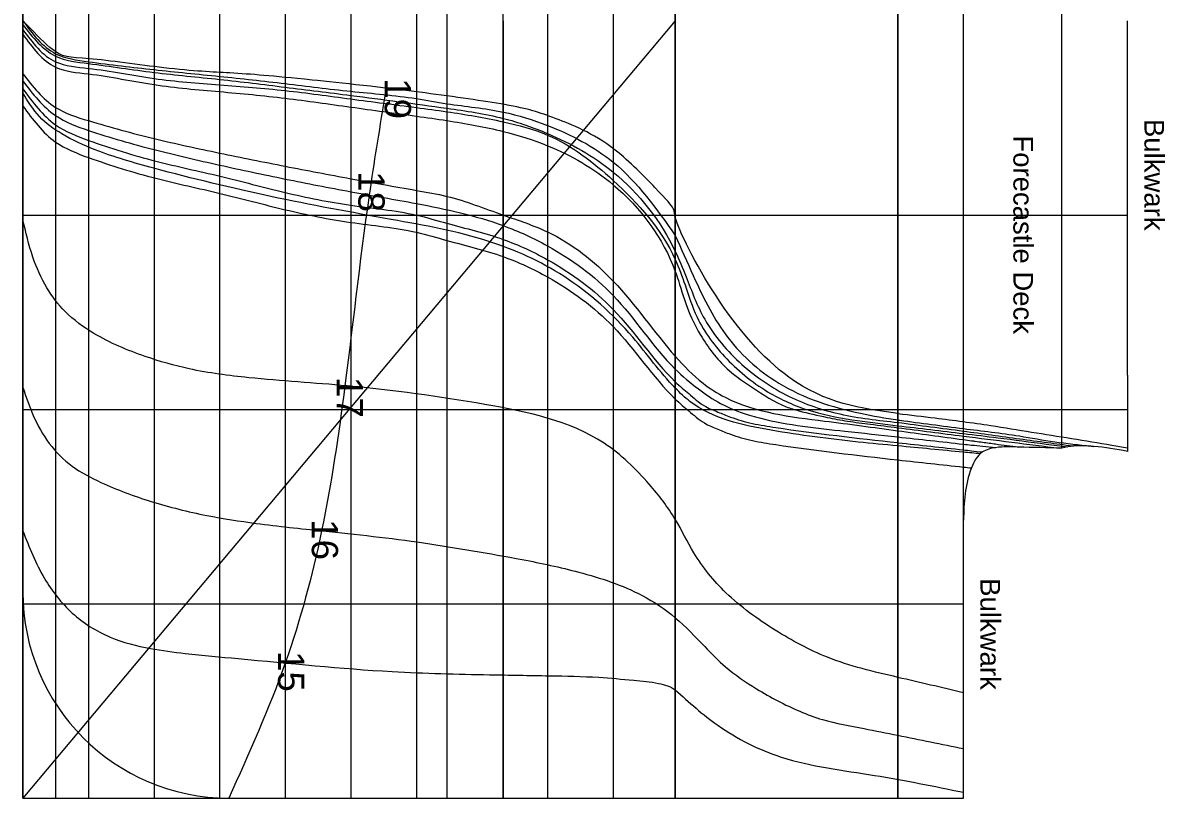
# Model space of a CAD drawing. Header units: inches. Extents: x 2352 to 5451, y 15 to 423.
# Drawn here: x 5434.08 to 5451.49, y 22.02 to 33.84 of the extents above; entities that cross this region are included whole.
import ezdxf

# ---------------------------------------------------------------- set-up
doc = ezdxf.new("R2010")
doc.units = ezdxf.units.IN
doc.header["$MEASUREMENT"] = 0
doc.styles.get("Standard").update_dxf_attribs({"font": 'arial.ttf'})

msp = doc.modelspace()

# ---------------------------------------------------------------- linework, layer by layer
at = {"lineweight": 5}
for p, q in [((5434.07563411803, 22.02173990206189), (5434.07563411803, 45.72173990206171)), ((5434.075634118029, 45.72173990206171), (5434.075634118029, 22.02173990206189)), ((5434.575634118029, 45.72173990206171), (5434.575634118029, 22.02173990206189)), ((5435.075634118029, 45.72173990206171), (5435.075634118029, 22.02173990206371)), ((5436.075634118029, 45.72173990206171), (5436.075634118029, 22.02173990206189)), ((5437.075634118029, 45.72173990206171), (5437.075634118029, 22.02173990206189)), ((5438.075634118029, 45.72173990206171), (5438.075634118029, 22.02173990206189)), ((5439.075634118029, 45.72173990206171), (5439.075634118029, 22.02173990206189)), ((5440.075634118029, 45.72173990206171), (5440.075634118029, 22.02173990206189)), ((5440.541234118031, 45.72173990205989), (5440.541234118031, 22.02173990206189)), ((5441.40023411803, 22.02173990206189), (5441.40023411803, 45.72173990206262)), ((5442.075634118029, 45.72173990206171), (5442.075634118029, 22.02173990206189)), ((5443.075634118029, 45.72173990206171), (5443.075634118029, 22.02173990206189)), ((5444.022634118029, 22.02173990206189), (5444.022634118029, 45.72173990206171)), ((5444.022634118031, 45.72173990206262), (5444.022634118031, 22.0217399020628)), ((5447.415634118029, 22.02173990206189), (5447.415634118029, 45.72173990206171)), ((5447.415634118029, 45.72173990206171), (5447.415634118029, 22.0217399020628)), ((5448.415634118029, 22.0217399020628), (5448.415634118029, 45.72173990206171)), ((5434.075634118029, 42.58173990206229), (5434.075634118029, 25.16173990206131)), ((5449.915634118029, 27.35452783005326), (5449.915634118029, 42.55255399316298)), ((5444.022634118029, 33.87173990206225), (5434.075634118029, 22.02173990206189)), ((5434.07563411803, 33.06451068348247), (5434.07563411803, 33.87173990206498)), ((5440.541234118028, 33.87173990206225), (5440.541234118028, 22.02173990206189)), ((5441.400234118029, 33.87173990205861), (5441.400234118029, 22.02173990206189)), ((5450.915634118029, 28.46661210633534), (5450.915634118029, 33.87173990206316)), ((5434.075634118029, 30.90923990206534), (5450.915634118029, 30.90923990206353)), ((5450.915634118029, 28.46661210633534), (5450.915634118029, 27.30793123039053)), ((5434.075634118029, 27.94673990206389), (5450.915634118029, 27.94673990206662)), ((5434.075634118029, 25.16173990206222), (5434.075634118029, 22.02173990206189)), ((5434.075634118029, 24.98423990206516), (5448.415634118029, 24.98423990206516)), ((5434.075634118029, 22.02173990206189), (5437.215634118029, 22.0217399020628)), ((5437.075634118029, 22.02486247379034), (5437.075634118029, 22.0217399020628)), ((5437.215634118029, 22.02173990206189), (5444.022634118029, 22.02173990206189)), ((5437.215634118029, 22.0217399020628), (5447.415634118029, 22.02173990206189)), ((5440.541234118031, 22.0217399020628), (5441.40023411803, 22.02173990206189)), ((5447.415634118029, 22.0217399020628), (5448.415634118029, 22.0217399020628))]:
    msp.add_line(p, q, dxfattribs=at)
msp.add_arc((5437.215634118029, 25.16173990206222), 3.14, 180, 270, dxfattribs=at)
for points, knots in [([(5447.415634118029, 27.88573990206238), (5446.861115351258, 27.96035207335877), (5445.915180355332, 28.08763047795197), (5444.6038675888, 29.59753500141938), (5443.860803673035, 31.11862815731343), (5444.123553063775, 30.90773751953635), (5442.983515261261, 32.08264134518209), (5442.034574170415, 32.44408874225406), (5441.695057284629, 32.5629636010815), (5439.952259563901, 32.8135124410917), (5438.057693794173, 33.01410386485419), (5437.368241871814, 33.07418716521239), (5436.455558182391, 33.11034360280042), (5434.841924252662, 33.34520889356077), (5434.641806291309, 33.28121962025467), (5434.224667252623, 33.71629763062516), (5434.075634118029, 33.87173990206134)], [-2.481290323305853, -2.481290323305853, -2.481290323305853, -2.481290323305853, 0, 1.751459752110449, 3.414637076677891, 4.761142450284147, 5.312590851956527, 6.146331110468075, 7.163641657159325, 7.980453016751869, 9.206062706603081, 10.9400553629694, 12.20287516068204, 13.20820326244025, 14.34644842344412, 14.9791694552818, 14.9791694552818, 14.9791694552818, 14.9791694552818]), ([(5434.075634118029, 33.80705090989319), (5434.225357347842, 33.61789266762185), (5434.48645537394, 33.28802505964155), (5435.25115090367, 33.20232591413038), (5436.069518420893, 33.07355969025117), (5437.077772371105, 32.98350304206793), (5438.075569631769, 32.85868134636872), (5439.231854154727, 32.71519057961519), (5440.340356114799, 32.568295396223), (5441.354975744734, 32.42121711276628), (5442.222026661777, 32.11776823368724), (5443.228215649141, 31.55884785474223), (5443.889438435919, 30.702201260209), (5444.22502968843, 29.88164207694241), (5444.458242239185, 29.24474885304313), (5445.009013463739, 28.60916441333007), (5445.725568715224, 28.11788265723204), (5446.407119034494, 27.89041184416215), (5446.970760184839, 27.79711878397553), (5447.266211156192, 27.76474577179739), (5447.41563411803, 27.74837327066303), (5447.748967451363, 27.70478651002828), (5448.082300784696, 27.66119974939352), (5448.415634118029, 27.61761298875877)], [0, 0, 0, 0, 0.6891895310304734, 1.201857763724858, 2.210981982254864, 3.216617443182118, 4.223663064533686, 5.231494751029441, 6.71008900476582, 7.582830984678657, 8.296664401652658, 9.456349043024398, 10.99332401528612, 11.41161507868269, 12.12044107175886, 13.01183023764233, 13.8798711572164, 14.70165099274313, 15.14227891802727, 15.5931508424069, 15.5931508424069, 15.5931508424069, 16.59895771179344, 16.59895771179344, 16.59895771179344, 16.59895771179344]), ([(5434.075634118029, 33.73638944245864), (5434.223578327043, 33.53755053862893), (5434.479151271366, 33.19405724181684), (5435.256047035976, 33.14159752053707), (5436.066356574364, 32.97041105356653), (5437.076726118881, 32.89591785596236), (5438.077696976003, 32.81644023402692), (5439.075787355044, 32.67822401310219), (5439.897567584708, 32.57280710741794), (5440.674862075425, 32.46930195304481), (5441.345903848641, 32.35370991072956), (5442.257454492489, 32.11779007517794), (5443.181429195323, 31.39629407259486), (5443.906203041665, 30.58896853276543), (5444.185811822499, 29.81084212262773), (5444.357715538356, 29.26097935771919), (5444.801844756716, 28.67615811427073), (5445.412691127697, 28.18646876680192), (5446.110437635618, 27.89173993683813), (5446.774000278594, 27.77515722602926), (5447.211055253328, 27.72319704436428), (5447.41563411803, 27.69887526429353), (5447.748967451363, 27.65924624379182), (5448.082300784696, 27.61961722329011), (5448.415634118029, 27.57998820278841)], [0, 0, 0, 0, 0.7007646149317874, 1.210567666766383, 2.222370889093685, 3.227040840006532, 4.23092535496587, 5.238942583788003, 6.247498216829314, 6.717458052873586, 7.590201798590196, 8.295163630677424, 9.510569382344634, 11.04441590399722, 11.45837761640427, 11.98316078877, 12.76424647237952, 13.61525345474741, 14.30827601367157, 15.01091058079847, 15.62922866097876, 15.62922866097876, 15.62922866097876, 16.63669356712909, 16.63669356712909, 16.63669356712909, 16.63669356712909]), ([(5434.075634118029, 33.66488614168134), (5434.22284819477, 33.46184549457099), (5434.476153949174, 33.11248104906623), (5435.256520330773, 33.05648361905401), (5436.066103819197, 32.8777622634832), (5437.076748403462, 32.79209306928966), (5438.077739557852, 32.69993700983992), (5439.075583640651, 32.55339104726296), (5439.897841171798, 32.44318577901482), (5440.674870834481, 32.33261068607931), (5441.350358253487, 32.21337830648077), (5442.227785300161, 31.94048217530031), (5443.251156545708, 31.3502070854836), (5443.867222023162, 30.51840496167893), (5444.106677389516, 29.80441689425584), (5444.204877672792, 29.45210772377119), (5444.45187634703, 28.97952121175491), (5444.772848502168, 28.56267093552174), (5445.241569609554, 28.25256414937099), (5445.586608983685, 28.01977448372214), (5445.983675276849, 27.90229543465717), (5446.295804209055, 27.8324189040684), (5446.660480512459, 27.76388594407195), (5447.020759881984, 27.71888475986794), (5447.276513719903, 27.6861324447325), (5447.41563411803, 27.66831642617922), (5447.748967451363, 27.62562913566922), (5448.082300784696, 27.5829418451574), (5448.415634118029, 27.5402545546474), (5448.906239840663, 27.47861906226695), (5449.396845563297, 27.4169835698865), (5449.88745128593, 27.35534807750788)], [0, 0, 0, 0, 0.7081310586470821, 1.218454620631441, 2.231578945027419, 3.237372046709543, 4.242350461422972, 5.251494189517267, 6.260977653284706, 6.731473613894567, 7.606357936224255, 8.315733806467444, 9.478936032717014, 11.10505568634598, 11.25224837962788, 11.7391792141047, 12.19751173533343, 12.84701223535953, 13.28642295633837, 13.87931750511406, 14.07973447831444, 14.52410234544178, 14.83948389897649, 15.19226176830159, 15.61305530502452, 15.61305530502452, 15.61305530502452, 16.62127921848611, 16.62127921848611, 16.62127921848611, 17.87884523670733, 17.87884523670733, 17.87884523670733, 17.87884523670733]), ([(5434.075634118029, 33.06451068348429), (5434.226433011776, 32.8702429713128), (5434.490652613599, 32.52986025177302), (5435.239560375715, 32.29478254613856), (5436.067189461296, 32.06819616955523), (5437.074565951349, 31.85369196830448), (5438.074367439327, 31.6527094557348), (5439.074807189857, 31.46229888443555), (5439.897088408164, 31.3161970982535), (5440.686214695234, 31.1819766598444), (5441.339315383112, 30.92026306726235), (5442.256875654534, 30.62908912688977), (5443.187299310973, 29.88886372800494), (5443.803896896438, 28.96608628599439), (5444.383798547499, 28.37198904250068), (5445.106603460674, 27.91109193482567), (5446.163290281636, 27.79208883639399), (5447.045708462558, 27.67263161923598), (5447.415634118029, 27.62255299403092), (5447.748967451362, 27.57742804845999), (5448.082300784696, 27.53230310288814), (5448.415634118029, 27.4871781573163), (5448.456452418421, 27.48165238656635), (5448.497270718813, 27.47612661581639), (5448.538089019205, 27.47060084506553), (5448.557583750549, 27.4679617489926), (5448.577078481894, 27.46532265292058), (5448.596573213238, 27.46268355684857), (5448.633121942862, 27.45773577854357), (5448.669670672485, 27.45278800023858), (5448.706219402108, 27.44784022193449), (5448.773120083597, 27.43878355310222), (5448.840020765086, 27.42972688426995), (5448.906921446574, 27.42067021543767), (5449.022301095136, 27.40505071435451), (5449.137680743697, 27.38943121327043), (5449.25306039226, 27.37381171218636)], [0, 0, 0, 0, 0.7169929679371666, 1.256266487052295, 2.292687353120278, 3.316772903474117, 4.336815982992827, 5.354704025504335, 6.370431171483649, 6.8448904104431, 7.750157654279155, 8.472691473545114, 9.722080028691982, 11.20947136991291, 11.79816051331355, 12.19700673215373, 13.75708445624277, 14.88317458635875, 14.88317458635875, 14.88317458635875, 15.89787408382372, 15.89787408382372, 15.89787408382372, 16.02212901050932, 16.02212901050932, 16.02212901050932, 16.08147289280461, 16.08147289280461, 16.08147289280461, 16.19273082554954, 16.19273082554954, 16.19273082554954, 16.3963830892098, 16.3963830892098, 16.3963830892098, 16.74761010344897, 16.74761010344897, 16.74761010344897, 16.74761010344897]), ([(5434.075634118029, 32.95231915253476), (5434.226858534646, 32.75576048184644), (5434.492277784939, 32.41077350037791), (5435.234050691771, 32.13674747215078), (5436.067252798964, 31.90157797813004), (5437.073745641047, 31.66861215822679), (5438.073605615346, 31.45661808643832), (5439.074500370442, 31.26206980668827), (5440.190755561358, 31.07196094097413), (5441.216869470944, 30.85289558364071), (5442.239275711863, 30.38563690449042), (5443.190488370715, 29.69239348413954), (5443.757219236335, 28.77023843943039), (5444.35420907967, 28.26541467799212), (5444.774882469184, 27.97787064405725), (5445.530433360875, 27.72738394120075), (5446.448417966837, 27.63394435260285), (5447.147217709133, 27.55736990715719), (5447.41563411803, 27.52786876753431), (5447.41591126844, 27.52783830645763), (5447.416188418812, 27.52780784529001), (5447.416465569185, 27.5277773841242), (5447.749521752133, 27.49117169663328), (5448.082577935081, 27.45456600914236), (5448.415634118029, 27.41796032165235), (5448.456452418421, 27.41347404568911), (5448.497270718814, 27.40898776972586), (5448.538089019205, 27.40450149376262), (5448.594132480172, 27.39834184406096), (5448.65017594114, 27.3921821943593), (5448.706219402108, 27.38602254465764), (5448.773120083597, 27.37866959472081), (5448.840020765086, 27.37131664478398), (5448.906921446574, 27.36396369484715)], [0, 0, 0, 0, 0.726180564063522, 1.274544846688771, 2.316481924204674, 3.344055360051267, 4.366340732732267, 5.38484651030779, 6.400997170876725, 7.768227147591709, 8.51031296243079, 9.763920066674146, 11.23260021075794, 11.69585168060321, 12.10122287824192, 12.75398604458361, 14.0530531032578, 14.8634174701461, 14.8634174701461, 14.8634174701461, 14.8642542029605, 14.8642542029605, 14.8642542029605, 15.86976985513804, 15.86976985513804, 15.86976985513804, 15.99300263699555, 15.99300263699555, 15.99300263699555, 16.1622010488261, 16.1622010488261, 16.1622010488261, 16.3641780299556, 16.3641780299556, 16.3641780299556, 16.3641780299556]), ([(5434.07563411803, 32.8331126040182), (5434.226153841993, 32.62860419133063), (5434.489939120235, 32.27020392906957), (5435.245501380917, 31.97888620282516), (5436.075634118029, 31.72295943661971), (5437.088982970062, 31.51061694751821), (5438.071255213436, 31.24330718588568), (5439.069568166409, 31.04033160052564), (5439.908662499901, 30.97068734874916), (5440.671841474597, 30.74146597684263), (5441.362082428261, 30.58126875383164), (5442.238849797857, 30.17205550715585), (5443.183852398367, 29.48087252430719), (5443.702012231831, 28.66563594320338), (5444.123437185885, 28.27215008906911), (5444.2721551716, 28.15200210871968), (5444.437230915603, 28.00296032562051), (5444.665648516393, 27.91007679978043), (5444.90586312375, 27.80993406220183), (5445.200406079613, 27.72578108046287), (5446.052930034363, 27.59358562343437), (5446.79374637659, 27.50875272023928), (5447.41563411803, 27.44027388570044), (5447.417168053371, 27.4401049772348), (5447.418701990739, 27.43993608517827), (5447.420235928107, 27.43976719312082), (5447.752035324747, 27.40323487845468), (5448.083834721388, 27.36670256378762), (5448.415634118029, 27.33017024912056), (5448.456452418421, 27.32567600648759), (5448.497270718813, 27.32118176385462), (5448.538089019205, 27.31668752122074), (5448.594132480172, 27.31051693329369), (5448.65017594114, 27.30434634536665), (5448.706219402108, 27.2981757574396)], [0, 0, 0, 0, 0.7422846944998495, 1.300851273966429, 2.382385174235371, 3.393570102029282, 4.417460147849882, 5.436107856688182, 6.447355243261849, 6.929388337279086, 7.82313036027872, 8.566058669055549, 9.820294656168386, 11.27435807504888, 11.41770329885227, 11.54741755563818, 11.84879257835082, 12.07634016179848, 12.28086198493428, 12.63087452606845, 12.99098390814595, 14.86776102307563, 14.86776102307563, 14.86776102307563, 14.87239024239064, 14.87239024239064, 14.87239024239064, 15.87371676827881, 15.87371676827881, 15.87371676827881, 15.99690097939574, 15.99690097939574, 15.99690097939574, 16.16603270367756, 16.16603270367756, 16.16603270367756, 16.16603270367756]), ([(5448.671767326175, 27.2710844660976), (5448.586389590126, 27.27919010256097), (5448.501011854078, 27.28729573902434), (5448.415634118029, 27.2954013754868), (5448.082300784696, 27.32704755101236), (5447.748967451363, 27.35869372653702), (5447.415634118029, 27.39033990206168), (5447.21441278832, 27.40944355862008), (5446.566987480158, 27.47090916344474), (5445.505935486225, 27.60646368472295), (5444.487492066941, 27.82610520567847), (5443.846196614521, 28.43211810336812), (5443.323646245315, 29.17306065668141), (5442.400373533517, 30.00818060025518), (5441.111204528894, 30.5909713104818), (5439.577398429516, 30.8610076158982), (5437.862365724354, 31.17286288576248), (5436.359387712965, 31.53870434817942), (5435.287340536276, 31.84324066972273), (5434.701019021782, 32.10988020235232), (5434.305170612315, 32.39436776196704), (5434.152688184867, 32.64432753190045), (5434.075634118029, 32.77063990206239)], [-1.259464684653866, -1.259464684653866, -1.259464684653866, -1.259464684653866, -1.002652168167144, -1.002652168167144, -1.002652168167144, 0, 0, 0, 0.6052650075412289, 1.947427166866043, 3.259391039348, 3.562186593853755, 4.572291459056565, 5.976417365252125, 7.234878807760404, 8.761409941731866, 10.63213926383366, 12.46744351586723, 13.40227377933358, 13.96677690410299, 14.3971348465653, 14.83676828674473, 14.83676828674473, 14.83676828674473, 14.83676828674473]), ([(5434.07563411803, 32.57113465441831), (5434.226153841993, 32.36662624173074), (5434.489939120235, 32.00822597946968), (5435.245501380917, 31.71690825322435), (5436.075634118029, 31.46098148701891), (5437.088982970062, 31.2486389979174), (5438.071255213436, 30.98132923628487), (5439.069568166409, 30.77835365092574), (5439.908662499901, 30.70870939914835), (5440.671841474597, 30.47948802724182), (5441.362082428261, 30.31929080423084), (5442.238849797857, 29.91007755755505), (5443.183852398367, 29.2188945747073), (5443.702012231831, 28.40365799360348), (5444.123437185885, 28.0101721394683), (5444.2721551716, 27.89002415911978), (5444.437230915603, 27.74098237602062), (5444.665648516393, 27.64809885018054), (5444.90586312375, 27.54795611260102), (5445.200406079613, 27.46380313086207), (5446.052930034363, 27.33160767383357), (5446.79374637659, 27.24677477063938), (5447.41563411803, 27.17829593610055), (5447.417168053371, 27.17812702763491), (5447.418701990739, 27.17795813557746), (5447.420235928107, 27.17778924352002), (5447.752035324747, 27.14125692885387), (5448.083834721388, 27.10472461418772), (5448.415634118029, 27.06819229952067), (5448.456452418421, 27.06369805688679), (5448.497270718813, 27.05920381425381), (5448.538089019205, 27.05470957162084)], [0, 0, 0, 0, 0.7422846944998495, 1.300851273966429, 2.382385174235371, 3.393570102029282, 4.417460147849882, 5.436107856688182, 6.447355243261849, 6.929388337279086, 7.82313036027872, 8.566058669055549, 9.820294656168386, 11.27435807504888, 11.41770329885227, 11.54741755563818, 11.84879257835082, 12.07634016179848, 12.28086198493428, 12.63087452606845, 12.99098390814595, 14.86776102307563, 14.86776102307563, 14.86776102307563, 14.87239024239064, 14.87239024239064, 14.87239024239064, 15.87371676827881, 15.87371676827881, 15.87371676827881, 15.99690097939574, 15.99690097939574, 15.99690097939574, 15.99690097939574]), ([(5448.415634118029, 23.62903123268621), (5448.082300784696, 23.70690078914482), (5447.748967451363, 23.78477034560343), (5447.415634118029, 23.86263990206204), (5447.051056883904, 23.94780830461037), (5446.394641531251, 24.10115262170235), (5445.522371440644, 24.57448751612606), (5444.808971019633, 25.08659243686612), (5444.316510837583, 25.69188801713768), (5444.028078146587, 26.30684462760178), (5443.583070707116, 26.88294195813956), (5442.728715323926, 27.71477079698867), (5441.035877207175, 28.0594120157291), (5439.228760993818, 28.31019860111315), (5437.713390374697, 28.39739135134165), (5436.680195624319, 28.53025980176222), (5435.886764552881, 28.75742296240583), (5435.235884373188, 29.02949813832925), (5434.726254640796, 29.39955816114139), (5434.41509557999, 29.80707214979498), (5434.203361044151, 30.28904257257887), (5434.120304959676, 30.64870125939957), (5434.075634118029, 30.84213990206241)], [-1.021710417423125, -1.021710417423125, -1.021710417423125, -1.021710417423125, 0, 0, 0, 1.117477074184055, 2.011999211884888, 2.957070896699704, 3.736838690381353, 4.320649399441841, 4.985444057526536, 5.914731696129545, 7.827205566560158, 9.947601466993202, 11.45249918674701, 12.36855209667346, 13.06564590822191, 13.92339756755899, 14.47228648861593, 14.93314468652432, 15.44421621448154, 16.03897590892392, 16.03897590892392, 16.03897590892392, 16.03897590892392]), ([(5444.022634118031, 30.59691131831165), (5444.11288669293, 30.39362238859827), (5444.340090412425, 29.88185858557495), (5444.744035614, 29.03540764435434), (5445.619394742416, 28.2320831749355), (5446.59833776099, 27.92032265560716), (5447.225150738696, 27.81608480580304), (5447.41563411803, 27.78607247036394), (5447.425322544563, 27.78454597336418), (5447.435011318526, 27.78302372512986), (5447.44470009249, 27.78150147689554), (5447.76834476767, 27.73900067002501), (5448.091989442849, 27.6964998631554), (5448.415634118029, 27.65399905628488)], [0, 0, 0, 0, 0.668097761691343, 1.681883277147147, 2.79008208521426, 4.118358409108998, 4.697641545760747, 4.697641545760747, 4.697641545760747, 4.727105229843575, 4.727105229843575, 4.727105229843575, 5.711312777716173, 5.711312777716173, 5.711312777716173, 5.711312777716173]), ([(5434.075634118029, 28.28233990206241), (5434.12443054404, 28.13789855448864), (5434.225699194202, 27.83813520105173), (5434.459832952321, 27.41493534787856), (5434.815986301686, 27.05849615216335), (5435.357504163919, 26.7790714818973), (5436.045218279447, 26.52309770125772), (5436.841167559543, 26.32656668316555), (5437.717116423578, 26.19179640063317), (5438.821499646415, 26.07592235712924), (5439.927491586362, 25.96210160803981), (5440.93787043467, 25.79134740811401), (5441.730081607872, 25.65730202594546), (5442.601379978675, 25.4691896775164), (5443.409209397322, 25.20862960923547), (5444.044014429019, 24.78480772064427), (5444.427528776814, 24.37498391272562), (5444.813307801808, 23.98170107186139), (5445.30251984897, 23.64883083031032), (5445.801233919838, 23.38440189774133), (5446.35275979582, 23.17899299580836), (5446.86091649854, 23.0920090919351), (5447.244021170891, 23.01433448665444), (5447.415634118029, 22.97953990206202), (5447.748967451363, 22.91195645304266), (5448.082300784696, 22.84437300402329), (5448.415634118029, 22.77678955500392)], [0, 0, 0, 0, 0.4570192878936415, 0.9484654956911818, 1.437361176870076, 1.943084453461267, 2.762665213205801, 3.636839758444268, 4.396680439825541, 5.419982918667917, 6.968176551148647, 7.730231658280623, 8.49378634556909, 9.377609661384053, 10.40714513554337, 11.0149317294054, 11.64375003914392, 12.08718873650892, 12.66431515383628, 13.40929812698746, 13.7768307729588, 14.42459301178315, 14.95021351413748, 14.95021351413748, 14.95021351413748, 15.97115533140429, 15.97115533140429, 15.97115533140429, 15.97115533140429]), ([(5447.415634118029, 27.88573990206238), (5447.604587425586, 27.86289666174594), (5448.078511868014, 27.80560224298257), (5448.763444889953, 27.71776135017422), (5449.641537098688, 27.56969307382202), (5450.35489070158, 27.46139052536888), (5450.836621725914, 27.37627367348501), (5450.915634118029, 27.36231300718624)], [0, 0, 0, 0, 0.571008817400609, 1.432179404043484, 2.071071861164555, 3.299840947167985, 3.540922379895126, 3.540922379895126, 3.540922379895126, 3.540922379895126]), ([(5448.415634118029, 27.65399905628488), (5448.70098471257, 27.62081399841896), (5449.166669075763, 27.56665689191573), (5449.810615364377, 27.444811074977), (5450.190826210361, 27.40934892640576), (5450.389336582443, 27.38458556703677), (5450.40311223847, 27.38283859980744)], [0, 0, 0, 0, 0.8615541293863883, 1.406032767322513, 1.964523013038961, 2.006182010451227, 2.006182010451227, 2.006182010451227, 2.006182010451227]), ([(5448.415634118029, 27.57998820278841), (5448.591190327953, 27.55853749698486), (5449.012144645225, 27.50710230582786), (5449.542284033323, 27.43681989022912), (5449.897130452359, 27.39007774944526), (5450.006873972212, 27.37563908770495)], [0, 0, 0, 0, 0.5305826602482848, 1.272248139769805, 1.604315895465882, 1.604315895465882, 1.604315895465882, 1.604315895465882]), ([(5449.915634118029, 27.35452783005326), (5449.694776209439, 27.36095579076369), (5449.473918300849, 27.36738375147593), (5449.25306039226, 27.37381171218636), (5449.138478643385, 27.37714655758442), (5448.954008946164, 27.38251545731669), (5448.662137967702, 27.311968476213), (5448.438579171578, 26.89273060610117), (5448.425329432068, 26.52562226795886), (5448.415634118029, 26.25699580764354)], [-0.6674575908941006, -0.6674575908941006, -0.6674575908941006, -0.6674575908941006, 0, 0, 0, 0.3462790105755886, 0.5574882986322782, 0.8533659917631522, 1.660423890590402, 1.660423890590402, 1.660423890590402, 1.660423890590402]), ([(5434.075634118029, 26.09443990206251), (5434.173538140076, 25.84704038141968), (5434.354745892549, 25.38913568903968), (5434.804152394286, 24.81219828430017), (5435.380567890227, 24.44915722679412), (5435.986968530048, 24.29943421863369), (5436.642666663952, 24.21281814009377), (5437.872531276408, 24.10583944771293), (5439.415919459771, 23.9429393483531), (5441.000796211089, 23.90527390293733), (5442.050277919967, 23.88838370227837), (5442.782737015771, 23.87615608483043), (5443.338836687257, 23.82273130148474), (5443.730869680489, 23.79075579716005), (5443.950524350616, 23.72434197903272), (5444.022634118029, 23.67173990206334)], [0, 0, 0, 0, 0.7953969829311021, 1.472177512081224, 2.155981478743013, 2.794853210653108, 3.330538587802452, 4.140971724869678, 6.4974014545018, 7.983608298653781, 8.894667502636052, 9.646295111668476, 10.1818761090625, 10.56490858922714, 10.8379234153879, 10.8379234153879, 10.8379234153879, 10.8379234153879])]:
    msp.add_open_spline(points, degree=3, knots=knots, dxfattribs=at)
for points in [[(5434.07563411803, 33.87173990206498), (5434.57563411803, 33.36966514214215), (5435.075634118029, 33.24668008894219), (5436.075634118029, 33.12628832200313), (5437.075634118029, 33.02400842218936), (5438.075634118029, 32.91319979014657), (5439.075634118029, 32.79593818888566), (5440.075634118029, 32.68498253934991), (5440.541234118031, 32.60745936758463), (5441.400234118029, 32.47934250548929), (5442.075634118029, 32.2744728908881), (5443.075634118029, 31.7163522878625), (5444.02263411803, 30.59691131831347)], [(5439.614865235931, 32.84388128704337), (5439.383853568923, 31.40813374441382), (5438.985339255928, 28.30873238173877), (5438.631344890076, 26.09613245057859), (5438.075634118029, 24.0819016226285), (5437.215634118029, 22.02173990206371)], [(5448.415634118029, 27.61761298875877), (5449.274666941306, 27.4985121963016), (5449.698431508013, 27.4415312334129), (5450.078449683072, 27.39225199910266)], [(5450.915634118029, 27.30793123039053), (5450.403112238467, 27.38283859980744), (5450.222364615318, 27.39115456849482), (5450.099545913768, 27.38959019626851), (5449.915634118029, 27.35452783005326)], [(5444.022634118031, 23.67173990206152), (5444.670563839712, 23.13230496424672), (5445.636810741998, 22.64877178118491), (5447.05908162069, 22.36894011901291), (5448.415634118029, 22.1106824968772)]]:
    msp.add_spline(points, degree=3, dxfattribs=at)
msp.add_open_spline([(5450.078449683072, 27.39225199910266), (5450.08548179882, 27.39136499483516), (5450.092513914569, 27.39047799056767), (5450.099545913743, 27.38959019627124)], degree=3, dxfattribs=at)
for p in [(5434.075634118029, 29.62473990206195), (5434.075634118029, 27.02173990206189), (5434.075634118029, 22.63773990206187)]:
    msp.add_point(p, dxfattribs=at)

# ---------------------------------------------------------------- texts
for s, height, p in [('19', 0.4, (5439.592871012634, 32.99464440977113)), ('Bulkwark', 0.3, (5451.175249757939, 32.37386481270619)), ('Forecastle Deck', 0.3, (5449.177211906565, 32.1234360674605)), ('18', 0.4, (5439.190883510714, 31.57867635342678)), ('17', 0.4, (5438.860366049941, 28.44218681839971)), ('16', 0.4, (5438.48088133444, 26.27359822247286)), ('Bulkwark', 0.3, (5448.675249757939, 25.37386481270619)), ('15', 0.4, (5437.96674005333, 24.26428820785237))]:
    msp.add_text(s, height=height, rotation=270, dxfattribs=at).set_placement(p)

doc.saveas('drawing.dxf')
